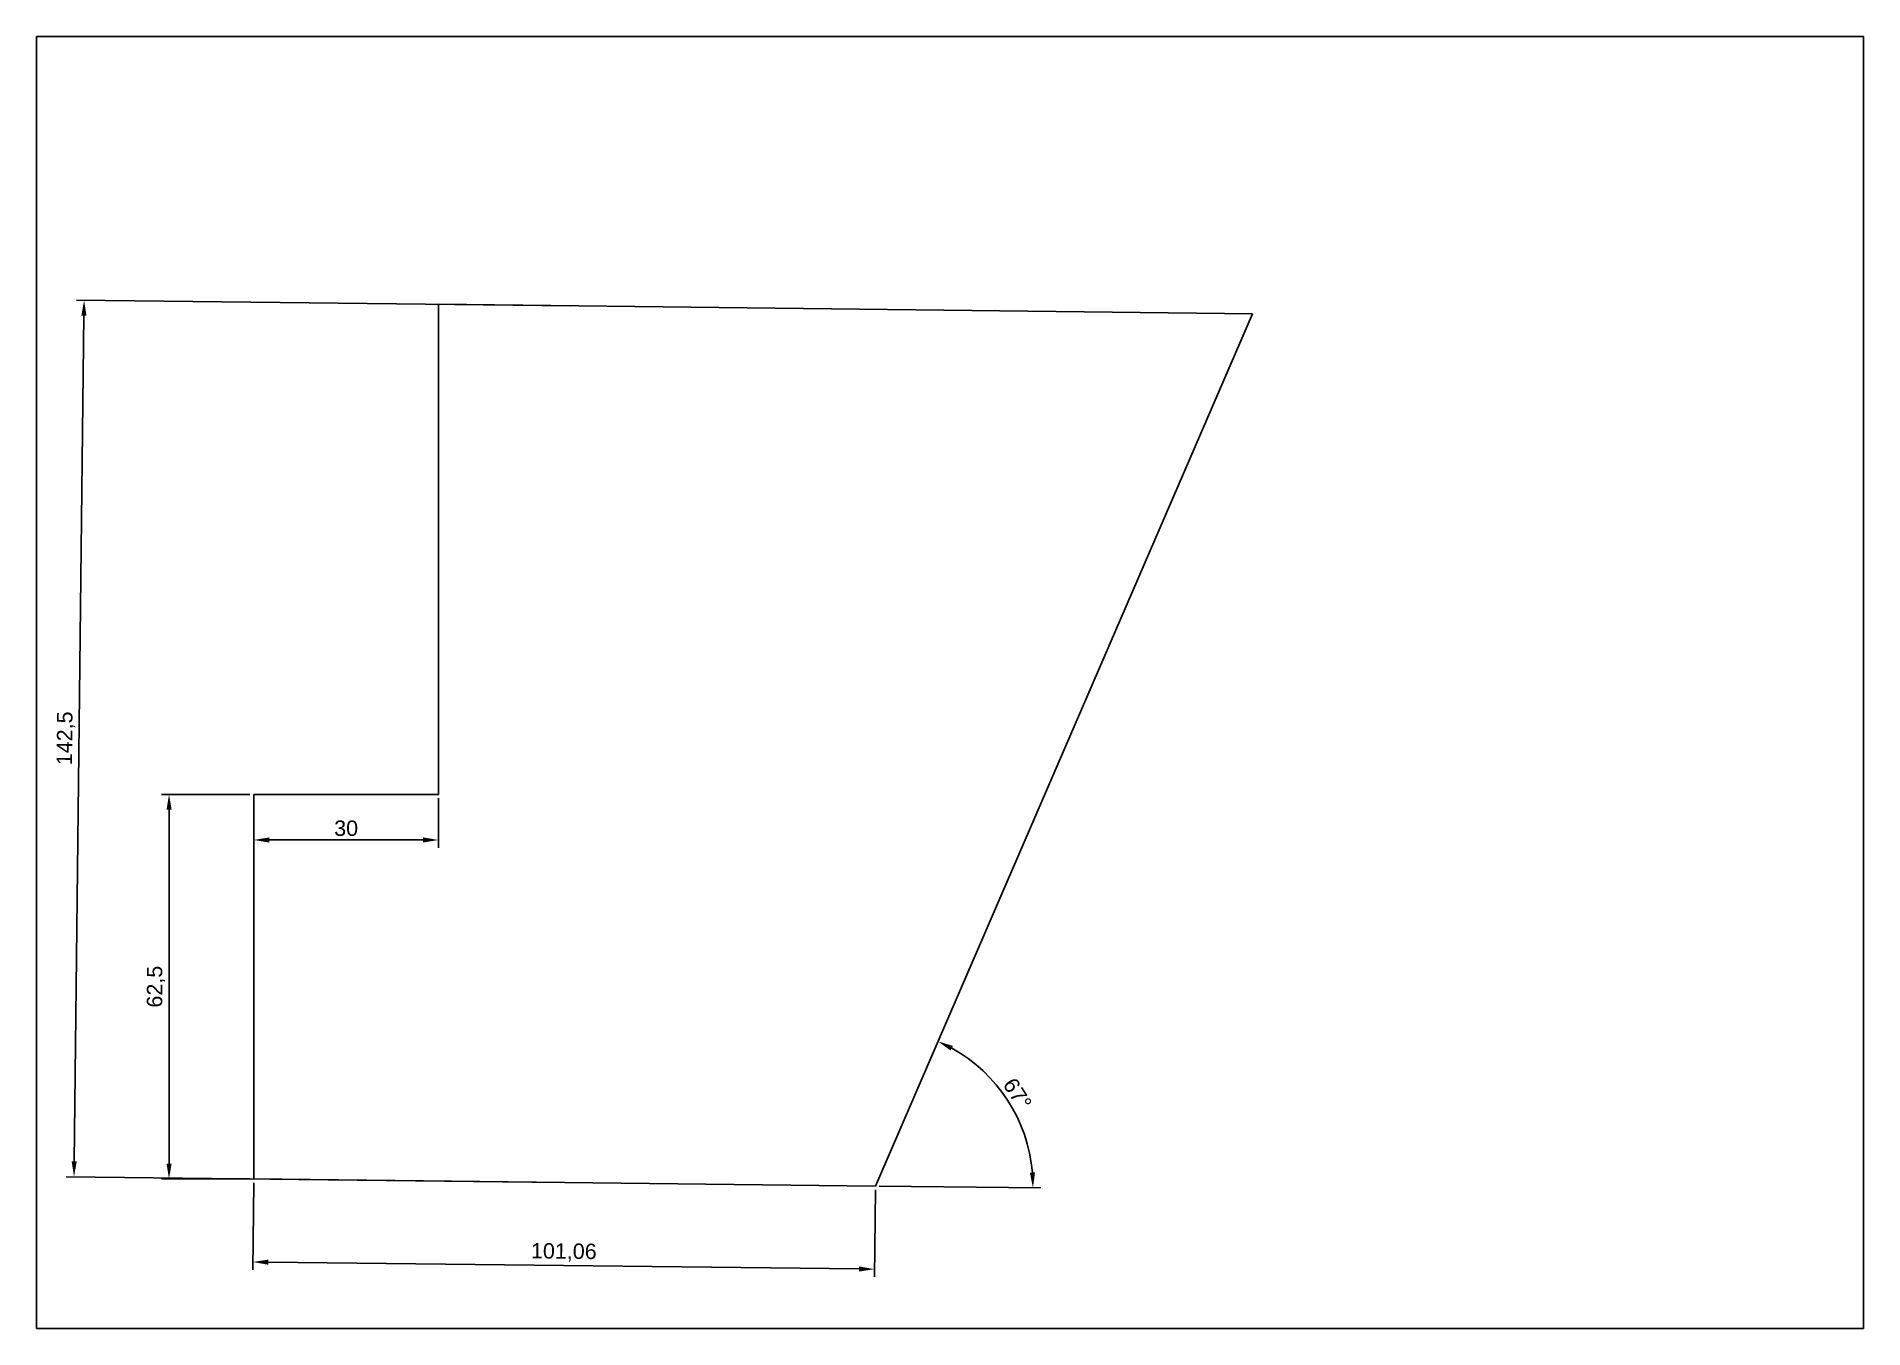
# Model space of a CAD drawing. Header units: millimetres. Extents: x 0 to 297, y 0 to 210.
import ezdxf

# ---------------------------------------------------------------- set-up
doc = ezdxf.new("R2010")
doc.units = ezdxf.units.MM
doc.styles.get("Standard").update_dxf_attribs({"font": 'arial.ttf'})
doc.dimstyles.new('ISO-25', dxfattribs={"dimtxt": 2.5, "dimasz": 2.5, "dimexe": 1.25, "dimexo": 0.625, "dimtad": 1, "dimtxsty": 'Standard', "dimcen": 2.5, "dimadec": 0, "dimazin": 0, "dimtfac": 1, "dimtmove": 0, "dimatfit": 3, "dimfxl": 1, "dimarcsym": 0})

# ---------------------------------------------------------------- blocks, each defined once
blk = doc.blocks.new('*D2')
at = {"color": 0, "lineweight": -2, "transparency": 16777216}
for p, q in [((35.32, 23.68), (35.16, 9.55)), ((136.37, 22.52), (136.21, 8.39)), ((37.67, 10.77), (133.72, 9.67))]:
    blk.add_line(p, q, dxfattribs=at)
at = {"color": 0, "transparency": 16777216}
for points in [[(37.68, 11.19), (37.67, 10.36), (35.17, 10.8)], [(133.73, 10.08), (133.72, 9.25), (136.22, 9.64)]]:
    blk.add_solid(points, dxfattribs=at)
at = {"layer": 'Defpoints', "color": 0, "transparency": 16777216}
for p in [(35.33, 24.31), (136.38, 23.15), (136.22, 9.64)]:
    blk.add_point(p, dxfattribs=at)
at = {"color": 0, "transparency": 16777216, "insert": (85.72, 12.35), "char_height": 2.5, "attachment_point": 5, "rotation": 359.3401}
blk.add_mtext('101,06', dxfattribs=at)
blk = doc.blocks.new('*D3')
at = {"color": 0, "lineweight": -2, "transparency": 16777216}
for p, q in [((34.7, 86.81), (20.29, 86.81)), ((21.54, 26.81), (21.54, 84.31)), ((34.7, 24.31), (20.29, 24.31))]:
    blk.add_line(p, q, dxfattribs=at)
at = {"color": 0, "transparency": 16777216}
for points in [[(21.13, 84.31), (21.96, 84.31), (21.54, 86.81)], [(21.13, 26.81), (21.96, 26.81), (21.54, 24.31)]]:
    blk.add_solid(points, dxfattribs=at)
at = {"layer": 'Defpoints', "color": 0, "transparency": 16777216}
for p in [(21.54, 86.81), (35.33, 86.81), (35.33, 24.31)]:
    blk.add_point(p, dxfattribs=at)
at = {"color": 0, "transparency": 16777216, "insert": (19.42, 55.56), "char_height": 2.5, "attachment_point": 5, "rotation": 90}
blk.add_mtext('62,5', dxfattribs=at)
blk = doc.blocks.new('*D4')
at = {"color": 0, "lineweight": -2, "transparency": 16777216}
for p, q in [((35.33, 86.18), (35.33, 78.15)), ((65.33, 86.18), (65.33, 78.15)), ((37.83, 79.4), (62.83, 79.4))]:
    blk.add_line(p, q, dxfattribs=at)
at = {"color": 0, "transparency": 16777216}
for points in [[(37.83, 79.82), (37.83, 78.98), (35.33, 79.4)], [(62.83, 79.82), (62.83, 78.98), (65.33, 79.4)]]:
    blk.add_solid(points, dxfattribs=at)
at = {"layer": 'Defpoints', "color": 0, "transparency": 16777216}
for p in [(35.33, 86.81), (65.33, 86.81), (65.33, 79.4)]:
    blk.add_point(p, dxfattribs=at)
at = {"color": 0, "transparency": 16777216, "insert": (50.33, 81.3), "char_height": 2.5, "attachment_point": 5}
blk.add_mtext('30', dxfattribs=at)
blk = doc.blocks.new('*D5')
at = {"color": 0, "lineweight": -2, "transparency": 16777216}
for p, q in [((86.87, 166.23), (6.48, 167.15)), ((6.12, 27.15), (7.71, 164.64)), ((85.23, 23.74), (4.84, 24.66))]:
    blk.add_line(p, q, dxfattribs=at)
at = {"color": 0, "transparency": 16777216}
for points in [[(7.29, 164.64), (8.12, 164.63), (7.73, 167.14)], [(5.71, 27.15), (6.54, 27.14), (6.09, 24.65)]]:
    blk.add_solid(points, dxfattribs=at)
at = {"layer": 'Defpoints', "color": 0, "transparency": 16777216}
for p in [(7.73, 167.14), (87.49, 166.22), (85.85, 23.73)]:
    blk.add_point(p, dxfattribs=at)
at = {"color": 0, "transparency": 16777216, "insert": (4.79, 95.92), "char_height": 2.5, "attachment_point": 5, "rotation": 89.3401}
blk.add_mtext('142,5', dxfattribs=at)
blk = doc.blocks.new('*D6')
at = {"color": 0, "lineweight": -2, "transparency": 16777216}
blk.add_line((137.01, 23.14), (163.24, 22.84), dxfattribs=at)
blk.add_arc((136.38, 23.15), 25.62, 4.9343, 61.0218, dxfattribs=at)
at = {"color": 0, "transparency": 16777216}
for points in [[(148.61, 45.18), (148.97, 45.93), (146.55, 46.66)], [(162.32, 25.36), (161.48, 25.33), (161.99, 22.85)]]:
    blk.add_solid(points, dxfattribs=at)
at = {"layer": 'Defpoints', "color": 0, "transparency": 16777216}
for p in [(197.7, 164.95), (160.17, 32.64), (35.33, 24.31), (136.38, 23.15), (136.38, 23.15)]:
    blk.add_point(p, dxfattribs=at)
at = {"color": 0, "transparency": 16777216, "insert": (159.46, 38.12), "char_height": 2.5, "attachment_point": 5, "rotation": 302.978}
blk.add_mtext('67°', dxfattribs=at)

msp = doc.modelspace()

# ---------------------------------------------------------------- linework, layer by layer
for p, q in [((65.327, 166.474), (197.697, 164.949)), ((65.327, 86.81), (65.327, 166.474)), ((136.38, 23.146), (197.697, 164.949)), ((35.327, 24.31), (35.327, 86.81)), ((35.327, 86.81), (65.327, 86.81)), ((35.327, 24.31), (136.38, 23.146))]:
    msp.add_line(p, q)
msp.add_lwpolyline([(0, 0), (297, 0), (297, 210), (0, 210)], close=True)

# ---------------------------------------------------------------- dimensions: what is measured, and where the dimension line sits
for p1, p2, distance, picture, middle in [((85.853, 23.728), (87.495, 166.218), 79.766, '*D5', (4.786, 95.916)), ((35.327, 24.31), (136.38, 23.146), -13.508, '*D2', (85.722, 12.348))]:
    dim = msp.add_aligned_dim(p1=p1, p2=p2, distance=distance, dimstyle='ISO-25')
    dim.commit()
    dim.dimension.update_dxf_attribs({"geometry": picture, "text_midpoint": middle})
dim = msp.add_angular_dim_2l(base=(160.169, 32.644), line1=((35.327, 24.31), (136.38, 23.146)), line2=((136.38, 23.146), (197.697, 164.949)), dimstyle='ISO-25')
dim.commit()
dim.dimension.update_dxf_attribs({"geometry": '*D6', "text_midpoint": (159.463, 38.124)})
dim = msp.add_linear_dim(base=(21.544, 86.81), p1=(35.327, 24.31), p2=(35.327, 86.81), angle=90, dimstyle='ISO-25')
dim.commit()
dim.dimension.update_dxf_attribs({"geometry": '*D3', "text_midpoint": (19.416, 55.56)})
dim = msp.add_linear_dim(base=(65.327, 79.4), p1=(35.327, 86.81), p2=(65.327, 86.81), dimstyle='ISO-25')
dim.commit()
dim.dimension.update_dxf_attribs({"geometry": '*D4', "text_midpoint": (50.327, 81.302)})

doc.saveas('drawing.dxf')
